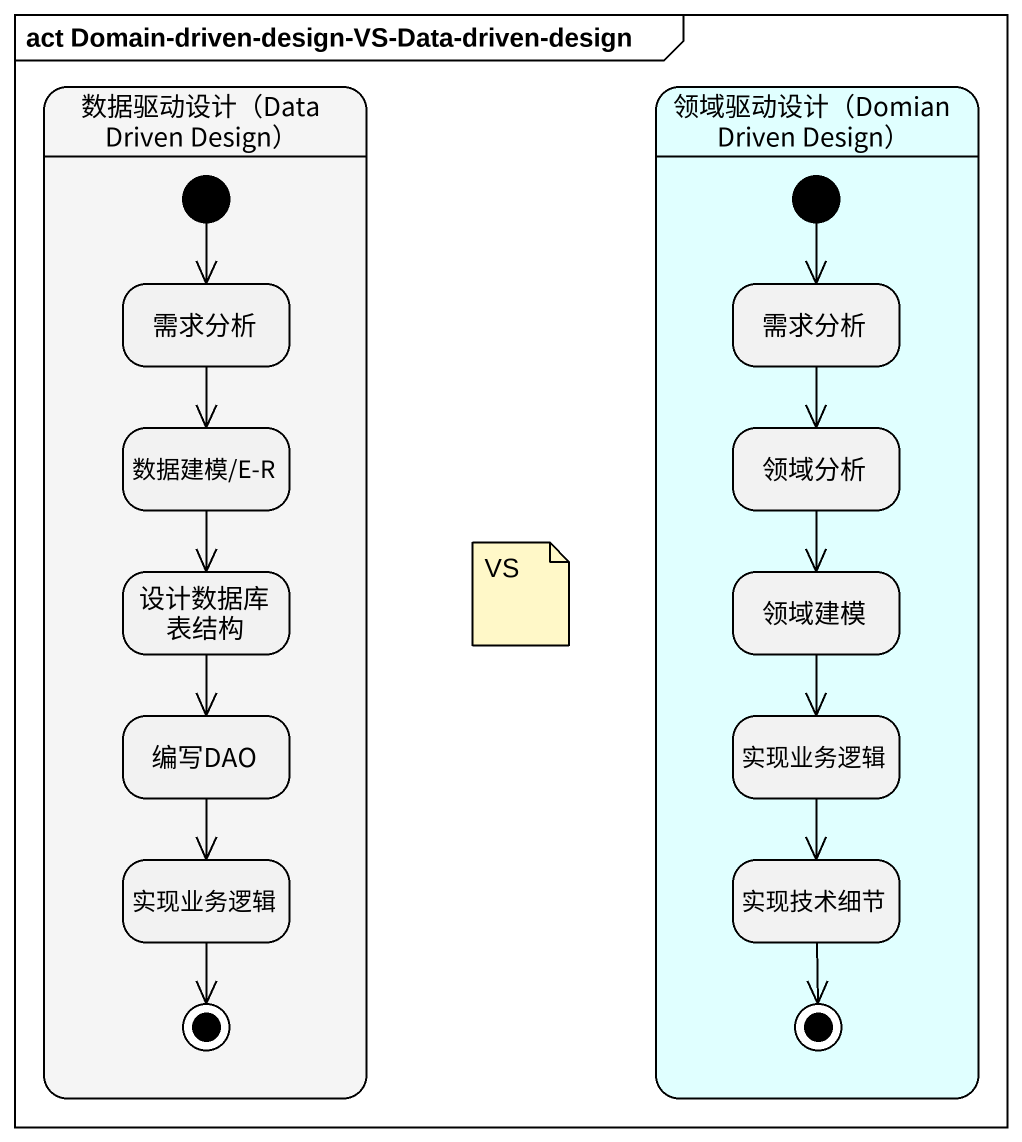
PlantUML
@startuml
mainframe act Domain-driven-design-VS-Data-driven-design
hide empty description
state "数据驱动设计（Data Driven Design）" as 数据驱动设计_Data_Driven_Design #F5F5F5 {
  state 需求分析
  state "数据建模/E-R" as 数据建模_E_R
  state 设计数据库表结构
  state 编写DAO
  state "实现业务逻辑" as 实现业务逻辑_2
  [*] --> 需求分析
  实现业务逻辑_2 --> [*]
}
state "领域驱动设计（Domian Driven Design）" as 领域驱动设计_Domian_Driven_Design #E0FFFF {
  state "需求分析" as 需求分析_2
  state 领域分析
  state 领域建模
  state 实现业务逻辑
  state 实现技术细节
  [*] --> 需求分析_2
  实现技术细节 --> [*]
}
需求分析 --> 数据建模_E_R
需求分析_2 --> 领域分析
数据建模_E_R --> 设计数据库表结构
领域分析 --> 领域建模
设计数据库表结构 --> 编写DAO
领域建模 --> 实现业务逻辑
编写DAO --> 实现业务逻辑_2
实现业务逻辑 --> 实现技术细节
note as N1
  VS
end note
@enduml
